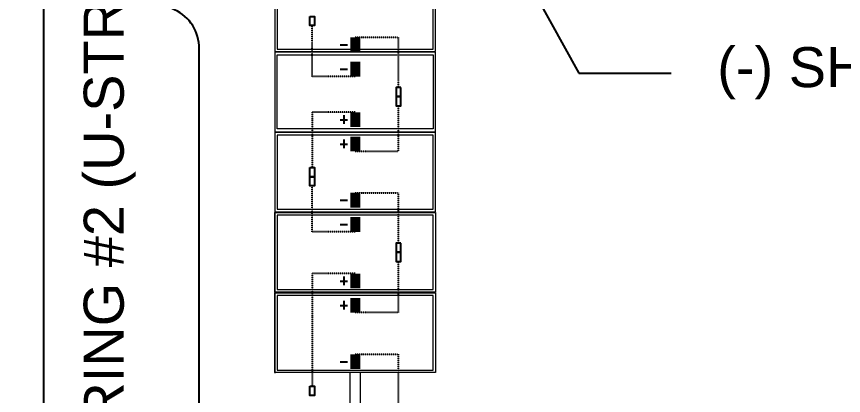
# Model space of a CAD drawing. Header units: feet. Extents: x -13743 to 68376, y -48 to 67763.
# Drawn here: x 8099.1 to 8511.8, y 64284 to 64473.3 of the extents above; entities that cross this region are included whole.
import ezdxf
from ezdxf import colors
from ezdxf.entities.mleader import LeaderData, LeaderLine
from ezdxf.math import Vec2, Vec3

# ---------------------------------------------------------------- set-up
doc = ezdxf.new("R2010")
doc.units = ezdxf.units.FT
doc.header["$MEASUREMENT"] = 0
doc.linetypes.add('HIDDEN', pattern=[0.375, 0.25, -0.125])
for name, color, linetype in [('E-HARN-COMP', 8, 'Continuous'), ('E-TRNK-CABL-NEG', 6, 'HIDDEN'), ('E-TRUNK-CABLE-POS', 6, 'HIDDEN'), ('G-ANNO-TEXT', 1, 'Continuous'), ('Polarity-Text', 7, 'Continuous')]:
    doc.layers.add(name, color=color, linetype=linetype)
doc.styles.add('NEI-A', font='arial.ttf')

# ---------------------------------------------------------------- blocks, each defined once
blk = doc.blocks.new('A$Ccdbb2b2c')
at = {"lineweight": 5}
for points in [[(9.9446, 0.4133), (11.1829, 0.4133)], [(11.1812, 0.22), (11.3412, 0.22), (11.3429, 0.22), (11.3429, 0.1933), (11.3429, 0.1917), (11.3445, 0.1917), (11.3429, 0.1917), (11.3429, 0.1933), (11.3412, 0.1933), (11.1812, 0.1933)]]:
    blk.add_lwpolyline(points, dxfattribs=at)
for points in [[(10.1513, 0.4133), (10.3562, 0.4133), (10.3562, 0), (10.1513, 0)], [(10.3496, 0.0067), (10.1579, 0.0067), (10.1579, 0.4067), (10.3496, 0.4067)], [(10.5629, 0.4133), (10.5629, 0), (10.3579, 0), (10.3579, 0.4133)], [(10.3646, 0.4067), (10.3646, 0.0067), (10.5546, 0.0067), (10.5546, 0.4067)], [(10.7679, 0), (10.5629, 0), (10.5629, 0.4133), (10.7679, 0.4133)], [(10.7612, 0.0067), (10.5712, 0.0067), (10.5712, 0.4067), (10.7612, 0.4067)], [(10.9746, 0.4133), (10.7696, 0.4133), (10.7696, 0), (10.9746, 0)], [(10.9679, 0.4067), (10.9679, 0.0067), (10.7762, 0.0067), (10.7762, 0.4067)], [(11.1812, 0.4133), (10.9762, 0.4133), (10.9762, 0), (11.1812, 0)], [(11.1745, 0.4067), (11.1745, 0.0067), (10.9829, 0.0067), (10.9829, 0.4067)]]:
    blk.add_lwpolyline(points, close=True, dxfattribs=at)

msp = doc.modelspace()

# ---------------------------------------------------------------- linework, layer by layer
at = {"layer": 'E-HARN-COMP'}
for points in [[(8245.41, 64473.25), (8247.74, 64473.25), (8247.74, 64468.69), (8245.41, 64468.69)], [(8290.81, 64437.82), (8288.48, 64437.82), (8288.48, 64433.26), (8290.81, 64433.26)], [(8290.81, 64433.26), (8288.48, 64433.26), (8288.48, 64428.69), (8290.81, 64428.69)], [(8245.41, 64397.82), (8247.74, 64397.82), (8247.74, 64393.26), (8245.41, 64393.26)], [(8245.41, 64393.26), (8247.74, 64393.26), (8247.74, 64388.7), (8245.41, 64388.7)], [(8290.81, 64360.08), (8288.48, 64360.08), (8288.48, 64355.52), (8290.81, 64355.52)], [(8290.81, 64355.52), (8288.48, 64355.52), (8288.48, 64350.95), (8290.81, 64350.95)], [(8245.41, 64288.58), (8247.74, 64288.58), (8247.74, 64284.01), (8245.41, 64284.01)]]:
    msp.add_lwpolyline(points, close=True, dxfattribs=at)
at = {"layer": 'E-HARN-COMP', "const_width": 5}
for points in [[(8268.11, 64462.89), (8268.11, 64455.44)], [(8268.11, 64443.3), (8268.11, 64450.76)], [(8268.11, 64425.48), (8268.11, 64418.03)], [(8268.11, 64405.89), (8268.11, 64413.34)], [(8268.11, 64385.32), (8268.11, 64377.87)], [(8268.11, 64365.73), (8268.11, 64373.19)], [(8268.11, 64344.9), (8268.11, 64337.44)], [(8268.11, 64332.77), (8268.11, 64325.31)], [(8268.11, 64304.6), (8268.11, 64297.15)]]:
    msp.add_lwpolyline(points, dxfattribs=at)
at = {"layer": 'E-TRNK-CABL-NEG', "ltscale": 0.1}
for points in [[(8268.11, 64443.3), (8246.57, 64443.3), (8246.57, 64468.69)], [(8268.11, 64462.89), (8289.64, 64462.89), (8289.64, 64437.82)], [(8268.11, 64385.15), (8289.64, 64385.15), (8289.64, 64360.08)], [(8268.11, 64304.6), (8289.64, 64304.6), (8289.64, 64271.46)]]:
    msp.add_lwpolyline(points, dxfattribs=at)
at = {"layer": 'E-TRUNK-CABLE-POS', "ltscale": 0.1}
for points in [[(8289.64, 64428.69), (8289.64, 64405.89), (8268.11, 64405.89)], [(8268.11, 64425.48), (8246.57, 64425.48), (8246.57, 64397.82)], [(8268.11, 64365.73), (8246.57, 64365.73), (8246.57, 64388.7)], [(8289.64, 64350.95), (8289.64, 64325.46), (8268.11, 64325.46)], [(8268.11, 64344.9), (8246.57, 64344.9), (8246.57, 64288.47)]]:
    msp.add_lwpolyline(points, dxfattribs=at)
at = {"layer": 'G-ANNO-TEXT', "flags": 128}
for points in [[(8126.41, 63892.84, -0.463783), (8112.76, 63905.61), (8112.76, 65114.16, 0.298343), (8099.11, 65132.67, 0.298343), (8112.76, 65151.18), (8112.76, 66441.36, -0.4246), (8126.41, 66460.9)], [(8203.88, 63892.84, -0.298343), (8190.23, 63911.35), (8190.23, 64458.72, 0.298343), (8176.58, 64477.23, 0.298343), (8190.23, 64495.74), (8190.23, 65155.34, -0.298343), (8203.88, 65173.84)]]:
    msp.add_lwpolyline(points, format="xyb", dxfattribs=at)
at = {"layer": 'Polarity-Text'}
for p, q in [((8260.64, 64459.09), (8264.26, 64459.09)), ((8260.64, 64446.95), (8264.26, 64446.95)), ((8260.64, 64421.72), (8264.26, 64421.72)), ((8262.45, 64423.99), (8262.45, 64419.72)), ((8260.64, 64409.58), (8264.26, 64409.58)), ((8262.45, 64411.86), (8262.45, 64407.58)), ((8260.64, 64381.52), (8264.26, 64381.52)), ((8260.64, 64369.38), (8264.26, 64369.38)), ((8262.45, 64343.41), (8262.45, 64339.13)), ((8260.64, 64341.13), (8264.26, 64341.13)), ((8262.45, 64331.28), (8262.45, 64327)), ((8260.64, 64329), (8264.26, 64329)), ((8260.64, 64300.8), (8264.26, 64300.8))]:
    msp.add_line(p, q, dxfattribs=at)

# ---------------------------------------------------------------- block references
at = {"xscale": -194.318304, "yscale": 194.318304, "zscale": 194.318304, "rotation": 90}
msp.add_blockref('A$Ccdbb2b2c', (8308.27, 66468.13), dxfattribs=at)

# ---------------------------------------------------------------- leaders
at = {"layer": 'G-ANNO-TEXT'}
ml = msp.add_multileader_mtext('Standard', dxfattribs=at)
ml.set_content('(-) SHORT BLA HARNESS', color=256, style='NEI-A')
ml.set_leader_properties()
ml.build(insert=Vec2(0, 0))
ml.multileader.update_dxf_attribs({"dogleg_length": 0.36, "arrow_head_size": 22.51})
ctx = ml.context
ctx.base_point, ctx.char_height, ctx.arrow_head_size, ctx.landing_gap_size, ctx.plane_origin = Vec3(8425.74, 64445.04, -22.9), 20, 22.51, 23.05, Vec3(15865.86, 58868.26, -22.9)
notes = []
notes.append((ctx, [(0, (1, 1, 0), (8379.65, 64445.04, -22.9), (1, 0), 46.1, [(1, [(8319.11, 64554.55, -22.9)], 0, [])])]))
ctx.mtext.insert, ctx.mtext.width, ctx.mtext.flow_direction = Vec3(8448.79, 64457.98, -22.9), 451.5779, 5
ctx.mtext.has_bg_fill, ctx.mtext.bg_color, ctx.mtext.bg_scale_factor, ctx.mtext.bg_transparency, ctx.mtext.use_window_bg_color = 1, -1073741824, 1.5, 0, 1
for ctx, leaders in notes:
    for number, flags, end, landing, length, lines in leaders:
        leader = LeaderData()
        leader.index, (leader.has_last_leader_line, leader.has_dogleg_vector, leader.attachment_direction) = number, flags
        leader.last_leader_point, leader.dogleg_vector, leader.dogleg_length = Vec3(end), Vec3(landing), length
        for number, points, colour, breaks in lines:
            line = LeaderLine()
            line.index, line.vertices, line.color, line.breaks = number, Vec3.list(points), colors.encode_raw_color(colour), breaks
            leader.lines.append(line)
        ctx.leaders.append(leader)

# ---------------------------------------------------------------- next in the draw order: texts
at = {"layer": 'G-ANNO-TEXT', "insert": (8132.62, 64664.66), "char_height": 20, "width": 429.1632, "attachment_point": 3, "rotation": 90, "style": 'NEI-A', "bg_fill": 3, "box_fill_scale": 1.5, "bg_fill_color": 256, "bg_fill_transparency": 0}
msp.add_mtext('STRING #2 (U-STRING CONFIG.)', dxfattribs=at)

doc.saveas('drawing.dxf')
